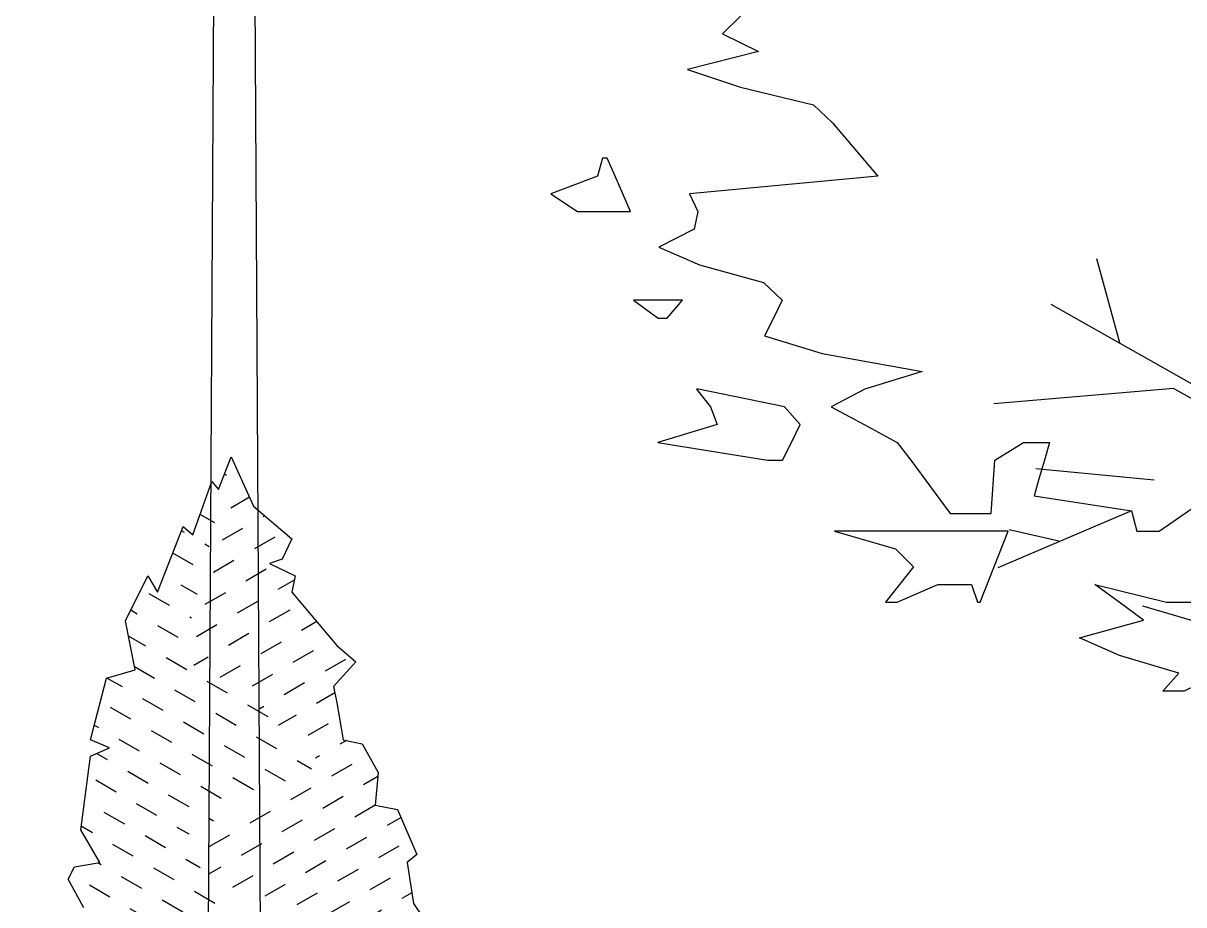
# Model space of a CAD drawing. Extents: x -1568 to -728, y -1287 to -990.
# Drawn here: x -1276.34 to -1263.82, y -1089.31 to -1079.79 of the extents above; entities that cross this region are included whole.
import ezdxf

# ---------------------------------------------------------------- set-up
doc = ezdxf.new("R2010")
doc.units = 0
doc.header["$LTSCALE"] = 5
doc.layers.get('0').update_dxf_attribs({"linetype": 'CONTINUOUS'})
for name, color, linetype in [('LH', 94, 'CONTINUOUS'), ('乔木', 3, 'CONTINUOUS'), ('灯杆', 4, 'CONTINUOUS')]:
    doc.layers.add(name, color=color, linetype=linetype)
doc.layers.add('标注', color=4, linetype='CONTINUOUS', lineweight=15)

# ---------------------------------------------------------------- blocks, each defined once
blk = doc.blocks.new('A$C3E764F27')
at = {"color": 0}
for p, q in [((3.3468, 3.6733), (3.3886, 3.6316)), ((3.3886, 3.6316), (3.3045, 3.5899)), ((3.3045, 3.5899), (3.4711, 3.5481)), ((3.4711, 3.5481), (3.3467, 3.5064)), ((3.3467, 3.5064), (3.1753, 3.4647)), ((3.1753, 3.4647), (3.1305, 3.4229)), ((3.1305, 3.4229), (3.095, 3.3812)), ((3.095, 3.3812), (3.0596, 3.3395)), ((3.0596, 3.3395), (3.0241, 3.2977)), ((3.0241, 3.2977), (3.4665, 3.256)), ((3.4665, 3.256), (3.4469, 3.2143)), ((3.4469, 3.2143), (3.4552, 3.1725)), ((3.4552, 3.1725), (3.5385, 3.1308)), ((3.5385, 3.1308), (3.443, 3.0891)), ((2.4555, 2.9059), (2.5093, 3.1031)), ((3.443, 3.0891), (3.2927, 3.0473)), ((3.2927, 3.0473), (3.2482, 3.0056)), ((3.2482, 3.0056), (3.2691, 2.9639)), ((2.2044, 2.7623), (2.6168, 2.9955)), ((3.2691, 2.9639), (3.29, 2.9221)), ((3.29, 2.9221), (3.1544, 2.8804)), ((3.1544, 2.8804), (2.9196, 2.8387)), ((2.9196, 2.8387), (3.0542, 2.7969)), ((2.0879, 2.6638), (2.3299, 2.7981)), ((2.3299, 2.7981), (2.7513, 2.7623)), ((3.0542, 2.7969), (3.1336, 2.7552)), ((3.1336, 2.7552), (3.056, 2.7135)), ((3.056, 2.7135), (2.9784, 2.6717)), ((2.6208, 2.6717), (2.6328, 2.63)), ((2.6818, 2.6717), (2.6208, 2.6717)), ((2.7493, 2.63), (2.6818, 2.6717)), ((2.9784, 2.6717), (2.9463, 2.63)), ((2.6328, 2.63), (2.6448, 2.5883)), ((2.7576, 2.5048), (2.7493, 2.63)), ((2.9463, 2.63), (2.8539, 2.5048)), ((2.3748, 2.583), (2.6526, 2.6098)), ((2.3635, 2.4631), (2.1819, 2.5883)), ((2.6448, 2.5883), (2.6567, 2.5465)), ((2.6567, 2.5465), (2.4285, 2.5113)), ((2.4285, 2.5113), (2.4156, 2.4631)), ((2.4285, 2.5113), (2.7422, 2.3768)), ((2.8539, 2.5048), (2.7576, 2.5048)), ((2.4156, 2.4631), (2.3635, 2.4631)), ((2.5989, 2.4394), (2.7154, 2.4664)), ((2.0967, 2.1973), (2.4015, 2.2869))]:
    blk.add_line(p, q, dxfattribs=at)
for points in [[(3.6593, 3.3395), (3.6702, 3.3395), (3.6826, 3.2977), (3.7918, 3.256), (3.7291, 3.2143), (3.6044, 3.2143), (3.6227, 3.256), (3.641, 3.2977)], [(3.283, 2.63), (3.2478, 2.63), (3.2269, 2.6717), (3.206, 2.7135), (3.243, 2.7552), (3.4448, 2.7969), (3.4496, 2.7969), (3.417, 2.7552), (3.4015, 2.7135), (3.5407, 2.6717)], [(2.7182, 2.4631), (3.1254, 2.4631), (2.9825, 2.4213), (2.9404, 2.3796), (2.9733, 2.3379), (3.0061, 2.2961), (2.9787, 2.2961), (2.8827, 2.3379), (2.8041, 2.3379), (2.7902, 2.2961), (2.7835, 2.2961)], [(2.1149, 2.3379), (2.1149, 2.2961), (2.1149, 2.2544), (2.1097, 2.2127), (2.104, 2.1709), (2.0984, 2.1292), (2.1119, 2.1292), (2.2176, 2.1292), (2.3042, 2.0875), (2.3544, 2.0875), (2.3169, 2.1292), (2.4564, 2.1709), (2.5503, 2.2127), (2.4002, 2.2544), (2.457, 2.2961), (2.5139, 2.3379), (2.3456, 2.2961), (2.2761, 2.2961), (2.2761, 2.3379), (2.2528, 2.3379), (2.2279, 2.2961), (2.2066, 2.2961), (2.1352, 2.3379)]]:
    blk.add_lwpolyline(points, close=True, dxfattribs=at)
blk.add_lwpolyline([(3.4829, 3.0056), (3.5978, 3.0056), (3.5399, 2.9639), (3.5186, 2.9639), (3.4829, 3.0056)], dxfattribs=at)
blk = doc.blocks.new('A$C7F962729')
at = {"color": 0, "xscale": 0.6433862224851765, "yscale": 0.6433862224851765, "zscale": 0.6433862224851765}
blk.add_blockref('A$C3E764F27', (0, 0), dxfattribs=at)
blk = doc.blocks.new('双头路灯')
at = {"layer": '灯杆'}
for p, q in [((-0.314, 0), (-0.152, 28.91)), ((0.152, 28.91), (0.314, 0))]:
    blk.add_line(p, q, dxfattribs=at)

msp = doc.modelspace()

# ---------------------------------------------------------------- hatches: boundary and pattern name
at = {"layer": 'LH'}
h = msp.add_hatch(dxfattribs=at)
h.set_pattern_fill('DASH', color=256, scale=0.08, angle=30, style=0)
h.set_pattern_definition([(150, (-589.28475, -1386.22435), (-0.09297045, 0.34697045), [0.254, -0.254])])
h.paths.add_polyline_path([(-1275.4405, -1086.8636), (-1275.12994, -1086.7751), (-1275.23344, -1086.24422), (-1274.99194, -1085.75762), (-1274.88838, -1085.93456), (-1274.61232, -1085.22674), (-1274.50882, -1085.31524), (-1274.30176, -1084.74014), (-1274.23276, -1084.82864), (-1274.09476, -1084.4747), (-1274.62667, -1086.64224), (-1273.84299, -1087.14436), (-1273.11959, -1087.78708), (-1274.70705, -1088.63064), (-1274.42573, -1088.91182), (-1273.19997, -1089.7353), (-1272.91865, -1089.95623), (-1274.87134, -1090.7087), (-1274.24488, -1091.66344), (-1273.54157, -1091.8442), (-1274.12431, -1092.30615), (-1274.18459, -1092.54717), (-1273.78271, -1092.7681), (-1274.22478, -1093.2903), (-1273.40091, -1093.45098), (-1274.76733, -1093.53132), (-1274.0257, -1094.51678), (-1274.26726, -1094.60528), (-1274.75038, -1094.38406), (-1274.95744, -1094.47256), (-1274.99194, -1094.33984), (-1275.544, -1093.89746), (-1275.4405, -1093.63202), (-1275.68206, -1093.27814), (-1276.06162, -1093.1012), (-1276.09612, -1092.74726), (-1275.78556, -1092.57032), (-1276.23418, -1092.30488), (-1276.30318, -1091.951), (-1276.09612, -1091.46434), (-1276.33768, -1090.57958), (-1275.85456, -1089.78332), (-1275.68206, -1089.78332), (-1275.95812, -1089.51788), (-1275.68206, -1089.34094), (-1275.85456, -1089.03128), (-1275.78556, -1088.89856), (-1275.5095, -1088.85428), (-1275.71656, -1088.5004), (-1275.61306, -1087.70408), (-1275.406, -1087.61564), (-1275.61306, -1087.52714)])
h = msp.add_hatch(dxfattribs=at)
h.set_pattern_fill('DASH', color=256, scale=0.08, angle=330, style=0)
h.set_pattern_definition([(210, (-589.28475, -1386.22435), (-0.34697045, 0.09297045), [0.254, -0.254])])
h.paths.add_polyline_path([(-1274.09476, -1084.4747), (-1273.8532, -1085.00558), (-1273.43908, -1085.35946), (-1273.54264, -1085.58068), (-1273.68064, -1085.6249), (-1273.40458, -1085.75762), (-1273.43908, -1085.93456), (-1272.95602, -1086.50966), (-1272.74896, -1086.6866), (-1272.99052, -1086.95204), (-1272.95602, -1087.12898), (-1272.88696, -1087.52714), (-1272.67996, -1087.57142), (-1272.5074, -1087.88108), (-1272.5419, -1088.23496), (-1272.30034, -1088.27918), (-1272.09334, -1088.76584), (-1272.19684, -1088.85428), (-1272.12784, -1089.29666), (-1271.92078, -1089.60638), (-1272.19684, -1089.51788), (-1271.81728, -1090.04876), (-1272.02434, -1090.2257), (-1271.81728, -1090.53536), (-1271.78278, -1091.15468), (-1271.95528, -1091.2874), (-1272.05884, -1091.72978), (-1271.88628, -1091.68556), (-1272.02434, -1092.12794), (-1271.95528, -1092.5261), (-1272.09334, -1092.48182), (-1272.26584, -1092.83576), (-1272.12784, -1092.79148), (-1272.16234, -1093.18964), (-1272.4384, -1093.27814), (-1272.3694, -1093.80896), (-1272.67996, -1093.76474), (-1272.85246, -1093.5878), (-1273.16302, -1093.80896), (-1273.05952, -1093.98596), (-1273.37008, -1094.0744), (-1273.54264, -1093.98596), (-1273.50814, -1094.33984), (-1273.8877, -1094.60528), (-1274.0257, -1094.51678), (-1274.76733, -1093.53132), (-1273.40091, -1093.45098), (-1274.22478, -1093.2903), (-1273.78271, -1092.7681), (-1274.18459, -1092.54717), (-1274.12431, -1092.30615), (-1273.54157, -1091.8442), (-1274.24488, -1091.66344), (-1274.87134, -1090.7087), (-1272.91865, -1089.95623), (-1273.19997, -1089.7353), (-1274.42573, -1088.91182), (-1274.70705, -1088.63064), (-1273.11959, -1087.78708), (-1273.84299, -1087.14436), (-1274.62667, -1086.64224)])

# ---------------------------------------------------------------- linework, layer by layer
msp.add_lwpolyline([(-1275.68206, -1089.34094), (-1275.85456, -1089.03128), (-1275.78556, -1088.89856), (-1275.5095, -1088.85428), (-1275.71656, -1088.5004), (-1275.61306, -1087.70408), (-1275.406, -1087.61564), (-1275.61306, -1087.52714), (-1275.4405, -1086.8636), (-1275.12994, -1086.7751), (-1275.23344, -1086.24422), (-1274.99194, -1085.75762), (-1274.88838, -1085.93456), (-1274.61232, -1085.22674), (-1274.50882, -1085.31524), (-1274.30176, -1084.74014), (-1274.23276, -1084.82864), (-1274.09476, -1084.4747), (-1273.8532, -1085.00558), (-1273.43908, -1085.35946), (-1273.54264, -1085.58068), (-1273.68064, -1085.6249), (-1273.40458, -1085.75762), (-1273.43908, -1085.93456), (-1272.95602, -1086.50966), (-1272.74896, -1086.6866), (-1272.99052, -1086.95204), (-1272.95602, -1087.12898), (-1272.88696, -1087.52714), (-1272.67996, -1087.57142), (-1272.5074, -1087.88108), (-1272.5419, -1088.23496), (-1272.30034, -1088.27918), (-1272.09334, -1088.76584), (-1272.19684, -1088.85428), (-1272.12784, -1089.29666), (-1271.92078, -1089.60638)], dxfattribs=at)

# ---------------------------------------------------------------- block references
at = {"layer": '乔木', "color": 72, "xscale": -7.138745764270425, "yscale": 7.138745764270425, "zscale": 7.138745764269561}
msp.add_blockref('A$C7F962729', (-1253.23042, -1096.59021), dxfattribs=at)
at = {"layer": '标注'}
msp.add_blockref('双头路灯', (-1274.06152, -1095.99078), dxfattribs=at)

doc.saveas('drawing.dxf')
